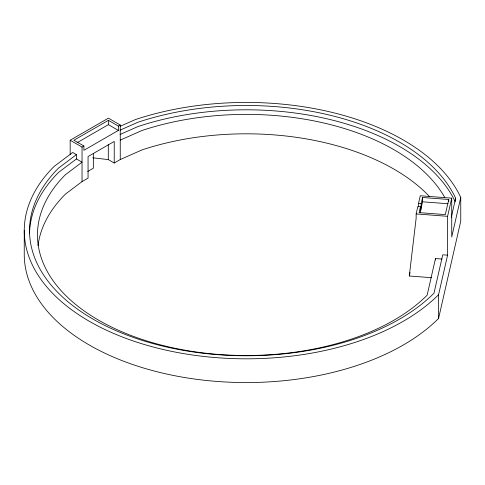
<?xml version="1.0" encoding="UTF-8"?>
<svg xmlns="http://www.w3.org/2000/svg" width="485" height="485" viewBox="0 0 485 485"><rect width="100%" height="100%" fill="white"/><g stroke="black" fill="none" stroke-linecap="round" stroke-linejoin="round"><path stroke-width="0.73" d="M431.741 277.705L409.279 275.995L416.142 218.244L416.142 213.927L417.864 206.361L420.489 206.561L420.489 210.878M420.907 210.102L421.18 203.536L422.556 197.486L448.764 199.474L448.764 201.633M418.555 206.931L418.555 203.336L420.283 195.77L451.729 198.165L451.729 237.007L460.75 197.45A222.033 128.192 0 0 0 135.266 119.613L120.365 126.215M420.489 206.561L419.107 212.612L445.315 214.606L448.764 199.474M420.028 212.897L422.556 201.802L422.556 197.486M409.279 275.995L410.061 272.558M442.023 259.057L435.481 258.566L427.121 295.226A208.817 120.559 0 0 1 141.875 339.354A208.817 120.559 0 0 1 65.445 174.667L82.038 162.184L76.43 158.947L76.43 154.63L72.689 152.472L53.999 166.537A222.033 128.192 0 0 0 135.266 341.646A222.033 128.192 0 0 0 438.567 294.722L447.588 255.165L447.588 216.316L451.729 198.165M451.268 217.444L455.645 198.244A216.746 125.136 0 0 0 137.91 122.256L120.05 130.168M24.25 230.63L24.25 254.37A222.033 128.192 0 0 0 188.817 378.191A222.033 128.192 0 0 0 438.567 318.463L460.75 221.19L460.75 197.45M76.43 154.63L58.576 168.059A216.746 125.136 0 0 0 137.91 339.003A216.746 125.136 0 0 0 433.99 293.201L442.744 254.801L447.588 255.165M76.43 158.947L58.576 172.375A216.746 125.136 0 0 0 29.549 233.473M92.75 157.789L108.294 159.595L114.224 163.021L114.224 141.438L88.058 156.546L88.058 178.128L82.038 181.608L65.445 194.091A208.817 120.559 0 0 0 38.018 245.604M70.173 154.491L70.173 140.226L108.391 118.164L120.25 125.009L120.25 159.541L114.224 163.021M108.391 120.322L73.914 140.226L83.905 145.997L83.905 150.314L118.382 130.404L118.382 126.088L108.391 120.322L108.391 124.639L77.163 142.663M70.173 140.226L82.038 147.076L83.905 145.997M118.382 126.088L120.25 125.009M87.736 171.466L93.344 168.228L93.344 153.345M120.05 134.484L137.91 126.573A216.746 125.136 0 0 1 455.348 201.93M120.25 140.117L141.875 130.538A208.817 120.559 0 0 1 444.757 197.474M120.25 159.541L141.875 149.962A208.817 120.559 0 0 1 429.34 196.364M422.556 201.802L448.013 203.736M418.555 203.336L421.18 203.536M416.142 213.927L447.588 216.316M108.391 124.639L118.382 130.404M455.645 198.244L455.645 200.402M438.567 294.722L438.567 318.463M435.481 258.566L435.481 260.057M108.294 144.712L108.294 159.595M82.038 147.076L82.038 181.608"/></g></svg>
